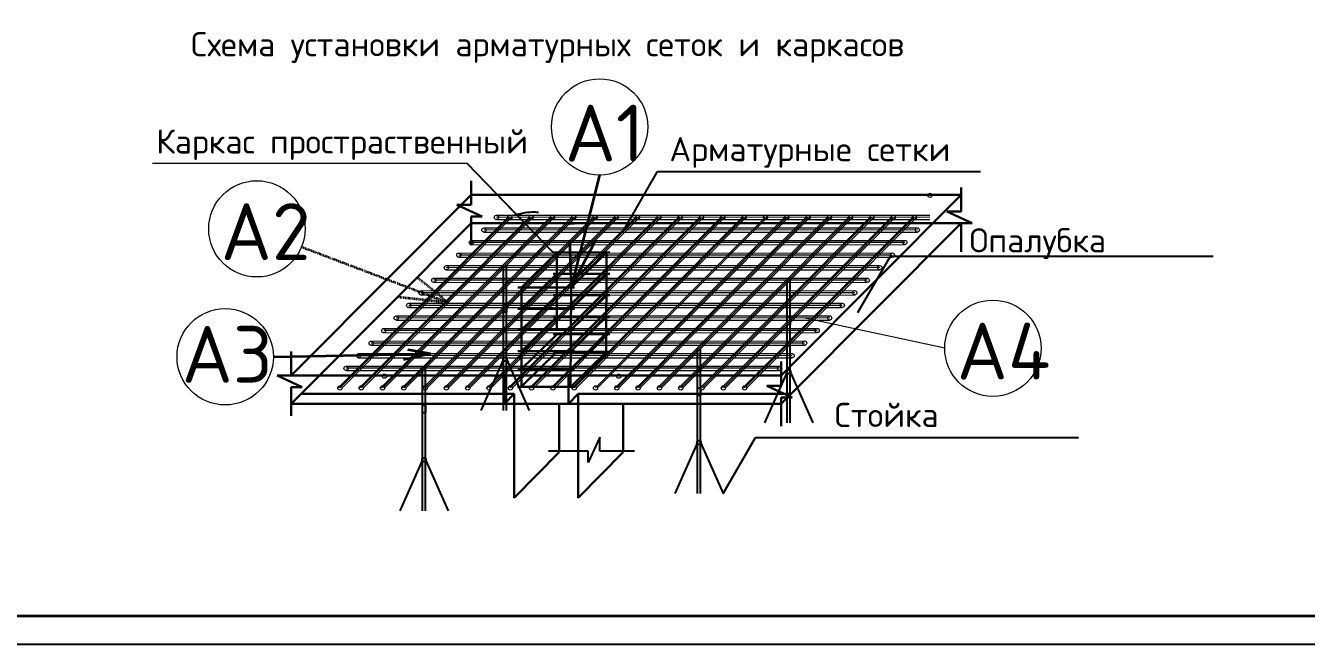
# Model space of a CAD drawing. Header units: millimetres. Extents: x 5763 to 12018931, y 39842 to 3600577.
# Drawn here: x 438477 to 483571, y 54719 to 76517 of the extents above; entities that cross this region are included whole.
import ezdxf

# ---------------------------------------------------------------- set-up
doc = ezdxf.new("R2010")
doc.units = ezdxf.units.MM
doc.linetypes.add('ACAD_ISO03W100', pattern=[30, 12, -18])
for name, color, linetype in [('опалубочные щиты', 40, 'Continuous'), ('Размеры', 7, 'Continuous'), ('тонкие', 2, 'Continuous')]:
    doc.layers.add(name, color=color, linetype=linetype)
doc.layers.add('Толстые - 03', color=30, linetype='Continuous', lineweight=30)
doc.styles.add('ISOCPEUR', font='isocpeur.ttf')

msp = doc.modelspace()

# ---------------------------------------------------------------- linework, layer by layer
at = {"color": 0, "lineweight": 13}
msp.add_line((454025.90813, 71664.65159), (442945.94715, 71664.65159), dxfattribs=at)
at = {"lineweight": 35}
for p, q in [((458688.29934, 71252.30926), (457681.67185, 67294.78756)), ((457695.7945, 67350.31027), (457642.26627, 68949.49281)), ((457681.67185, 67294.78756), (458537.68629, 68949.6941)), ((447199.00024, 64850.13262), (452737.22178, 64956.19617)), ((452737.22178, 64956.19617), (451779.46986, 64746.96777)), ((452737.22178, 64956.19617), (451930.24285, 65092.71903))]:
    msp.add_line(p, q, dxfattribs=at)
at = {"lineweight": 30}
for p, q in [((448181.67185, 64544.78756), (454165.15363, 70556.42982)), ((465431.67185, 64544.78756), (471415.15363, 70556.42982)), ((448181.67185, 63544.78756), (454165.15363, 69556.42982)), ((454165.15363, 69556.42982), (471415.15363, 69556.42982)), ((465431.67185, 63544.78756), (471415.15363, 69556.42982)), ((455931.67185, 67294.78756), (457176.70853, 68524.57764)), ((457681.67185, 67294.78756), (458926.70853, 68524.57764)), ((455931.67185, 66553.55703), (457189.32958, 67783.34711)), ((457681.67185, 66544.78756), (458939.32958, 67774.57764)), ((455931.67185, 65794.78756), (457189.32958, 67024.57764)), ((457681.67185, 65794.78756), (458939.32958, 67024.57764)), ((455931.67185, 65044.78756), (457189.32958, 66274.57764)), ((457681.67185, 65044.78756), (458939.32958, 66274.57764)), ((455928.801, 64419.79415), (457186.45873, 65649.58424)), ((457678.801, 64419.79415), (458936.45873, 65649.58424)), ((455925.93015, 63794.80075), (457183.58789, 65024.59083)), ((457675.93015, 63794.80075), (458933.58789, 65024.59083)), ((448181.67185, 64544.78756), (447828.94945, 64190.40512)), ((465431.67185, 64544.78756), (465078.94945, 64190.40512)), ((455340.43884, 63190.40512), (455340.43884, 64187.76361)), ((457590.43884, 63190.40512), (457590.43884, 64187.76361)), ((465078.94945, 64190.40512), (465078.94945, 63830.73966)), ((448181.67185, 63544.78756), (447828.94945, 63190.40512)), ((447828.94945, 63190.40512), (465078.94945, 63190.40512)), ((455681.67185, 63544.78756), (455340.43884, 63190.40512)), ((457931.67185, 63544.78756), (457590.43884, 63190.40512)), ((465431.67185, 63544.78756), (465078.94945, 63190.40512)), ((465431.67185, 63544.78756), (465078.94945, 63190.40512)), ((455681.67185, 59886.63165), (457261.05538, 61489.14457)), ((457931.67185, 59886.63165), (459511.05538, 61489.14457))]:
    msp.add_line(p, q, dxfattribs=at)
at = {"lineweight": 13}
for p, q in [((449467.74144, 63750.61475), (455451.22322, 69762.25701)), ((449542.59669, 63755.27214), (455526.07847, 69766.91441)), ((449617.59669, 63755.27214), (455601.07847, 69766.91441)), ((450217.74144, 63750.61475), (456201.22322, 69762.25701)), ((450292.59669, 63755.27214), (456276.07847, 69766.91441)), ((450367.59669, 63755.27214), (456351.07847, 69766.91441)), ((450967.74144, 63750.61475), (456951.22322, 69762.25701)), ((450967.74144, 63750.61475), (456951.22322, 69762.25701)), ((451042.59669, 63755.27214), (457026.07847, 69766.91441)), ((451042.59669, 63755.27214), (457026.07847, 69766.91441)), ((451117.59669, 63755.27214), (457101.07847, 69766.91441)), ((451117.59669, 63755.27214), (457101.07847, 69766.91441)), ((451717.74144, 63750.61475), (457701.22322, 69762.25701)), ((451792.59669, 63755.27214), (457776.07847, 69766.91441)), ((451867.59669, 63755.27214), (457851.07847, 69766.91441)), ((452467.74144, 63750.61475), (458451.22322, 69762.25701)), ((452467.74144, 63750.61475), (458451.22322, 69762.25701)), ((452542.59669, 63755.27214), (458526.07847, 69766.91441)), ((452542.59669, 63755.27214), (458526.07847, 69766.91441)), ((452617.59669, 63755.27214), (458601.07847, 69766.91441)), ((452617.59669, 63755.27214), (458601.07847, 69766.91441)), ((453217.74144, 63750.61475), (459201.22322, 69762.25701)), ((453292.59669, 63755.27214), (459276.07847, 69766.91441)), ((453367.59669, 63755.27214), (459351.07847, 69766.91441)), ((453967.74144, 63750.61475), (459951.22322, 69762.25701)), ((454042.59669, 63755.27214), (460026.07847, 69766.91441)), ((454117.59669, 63755.27214), (460101.07847, 69766.91441)), ((454717.74144, 63750.61475), (460701.22322, 69762.25701)), ((454792.59669, 63755.27214), (460776.07847, 69766.91441)), ((454867.59669, 63755.27214), (460851.07847, 69766.91441)), ((455052.2781, 69834.66844), (470314.82086, 69838.09949)), ((470314.82086, 69763.09949), (455052.2781, 69759.66844)), ((455052.31182, 69684.66845), (470314.85458, 69688.0995)), ((455467.74144, 63750.61475), (461451.22322, 69762.25701)), ((455542.59669, 63755.27214), (461526.07847, 69766.91441)), ((455617.59669, 63755.27214), (461601.07847, 69766.91441)), ((456217.74144, 63750.61475), (462201.22322, 69762.25701)), ((456292.59669, 63755.27214), (462276.07847, 69766.91441)), ((456367.59669, 63755.27214), (462351.07847, 69766.91441)), ((456967.74144, 63750.61475), (462951.22322, 69762.25701)), ((457042.59669, 63755.27214), (463026.07847, 69766.91441)), ((457117.59669, 63755.27214), (463101.07847, 69766.91441)), ((457717.74144, 63750.61475), (463701.22322, 69762.25701)), ((457792.59669, 63755.27214), (463776.07847, 69766.91441)), ((457867.59669, 63755.27214), (463851.07847, 69766.91441)), ((458542.59669, 63755.27214), (464526.07847, 69766.91441)), ((458617.59669, 63755.27214), (464601.07847, 69766.91441)), ((459217.74144, 63750.61475), (465201.22322, 69762.25701)), ((459292.59669, 63755.27214), (465276.07847, 69766.91441)), ((459292.59669, 63755.27214), (465276.07847, 69766.91441)), ((459367.59669, 63755.27214), (465351.07847, 69766.91441)), ((459367.59669, 63755.27214), (465351.07847, 69766.91441)), ((459967.74144, 63750.61475), (465951.22322, 69762.25701)), ((460042.59669, 63755.27214), (466026.07847, 69766.91441)), ((460117.59669, 63755.27214), (466101.07847, 69766.91441)), ((460717.74144, 63750.61475), (466701.22322, 69762.25701)), ((460792.59669, 63755.27214), (466776.07847, 69766.91441)), ((460867.59669, 63755.27214), (466851.07847, 69766.91441)), ((461467.74144, 63750.61475), (467451.22322, 69762.25701)), ((461542.59669, 63755.27214), (467526.07847, 69766.91441)), ((461617.59669, 63755.27214), (467601.07847, 69766.91441)), ((462217.74144, 63750.61475), (468201.22322, 69762.25701)), ((462292.59669, 63755.27214), (468276.07847, 69766.91441)), ((462367.59669, 63755.27214), (468351.07847, 69766.91441)), ((462967.74144, 63750.61475), (468951.22322, 69762.25701)), ((463042.59669, 63755.27214), (469026.07847, 69766.91441)), ((463117.59669, 63755.27214), (469101.07847, 69766.91441)), ((463717.74144, 63750.61475), (469701.22322, 69762.25701)), ((463792.59669, 63755.27214), (469776.07847, 69766.91441)), ((463867.59669, 63755.27214), (469851.07847, 69766.91441)), ((454611.3751, 69391.69039), (469873.91786, 69395.12144)), ((469873.91786, 69320.12144), (454611.3751, 69316.69039)), ((454611.40882, 69241.6904), (469873.95158, 69245.12145)), ((454170.47211, 68948.71235), (469433.01487, 68952.1434)), ((454170.47211, 68948.71235), (469433.01487, 68952.1434)), ((469433.01487, 68877.1434), (454170.47211, 68873.71235)), ((469433.01487, 68877.1434), (454170.47211, 68873.71235)), ((454170.50583, 68798.71235), (469433.04859, 68802.14341)), ((454170.50583, 68798.71235), (469433.04859, 68802.14341)), ((453729.56912, 68505.7343), (468992.11187, 68509.16535)), ((468992.11187, 68434.16535), (453729.56912, 68430.7343)), ((453729.60284, 68355.73431), (468992.14559, 68359.16536)), ((453288.66612, 68062.75625), (468551.20888, 68066.1873)), ((453288.66612, 68062.75625), (468551.20888, 68066.1873)), ((468551.20888, 67991.1873), (453288.66612, 67987.75625)), ((468551.20888, 67991.1873), (453288.66612, 67987.75625)), ((453288.69984, 67912.75626), (468551.2426, 67916.18731)), ((453288.69984, 67912.75626), (468551.2426, 67916.18731)), ((452847.76313, 67619.7782), (468110.30589, 67623.20926)), ((468110.30589, 67548.20926), (452847.76313, 67544.7782)), ((452847.79685, 67469.77821), (468110.33961, 67473.20926)), ((452406.86014, 67176.80016), (467669.40289, 67180.23121)), ((452406.86014, 67176.80016), (467669.40289, 67180.23121)), ((467669.40289, 67105.23121), (452406.86014, 67101.80016)), ((467669.40289, 67105.23121), (452406.86014, 67101.80016)), ((452406.89386, 67026.80016), (467669.43661, 67030.23122)), ((452406.89386, 67026.80016), (467669.43661, 67030.23122)), ((451525.05415, 66290.84406), (466787.59691, 66294.27512)), ((451525.05415, 66290.84406), (466787.59691, 66294.27512)), ((451965.95714, 66733.82211), (467228.4999, 66737.25316)), ((467228.4999, 66662.25316), (451965.95714, 66658.82211)), ((451965.99086, 66583.82212), (467228.53362, 66587.25317)), ((451084.15115, 65847.86602), (466346.69391, 65851.29707)), ((466787.59691, 66219.27512), (451525.05415, 66215.84406)), ((466787.59691, 66219.27512), (451525.05415, 66215.84406)), ((451525.08787, 66140.84407), (466787.63063, 66144.27512)), ((451525.08787, 66140.84407), (466787.63063, 66144.27512)), ((450643.24816, 65404.88797), (465905.79092, 65408.31902)), ((450643.24816, 65404.88797), (465905.79092, 65408.31902)), ((466346.69391, 65776.29707), (451084.15115, 65772.86602)), ((451084.18487, 65697.86602), (466346.72763, 65701.29708)), ((450202.34517, 64961.90992), (465464.88792, 64965.34098)), ((465905.79092, 65333.31902), (450643.24816, 65329.88797)), ((465905.79092, 65333.31902), (450643.24816, 65329.88797)), ((450643.28188, 65254.88798), (465905.82464, 65258.31903)), ((450643.28188, 65254.88798), (465905.82464, 65258.31903)), ((449761.44217, 64518.93188), (465023.98493, 64522.36293)), ((465464.88792, 64890.34098), (450202.34517, 64886.90992)), ((450202.37889, 64811.90993), (465464.92164, 64815.34098)), ((465023.98493, 64447.36293), (449761.44217, 64443.93188)), ((449761.47589, 64368.93188), (465024.01865, 64372.36294))]:
    msp.add_line(p, q, dxfattribs=at)
at = {"linetype": 'ACAD_ISO03W100', "lineweight": 35}
for p, q in [((448191.61828, 68722.1095), (453359.33758, 66761.09328)), ((453359.33758, 66761.09328), (452262.42696, 67644.74822)), ((453359.33758, 66761.09328), (451571.5983, 66950.66826))]:
    msp.add_line(p, q, dxfattribs=at)
at = {"lineweight": 20}
for p, q in [((470837.6993, 65149.4655), (465861.00582, 66219.15312)), ((448181.67185, 63544.78756), (447828.94945, 63190.40512))]:
    msp.add_line(p, q, dxfattribs=at)
at = {"color": 0}
msp.add_lwpolyline([(407632.7212, 54718.57243), (407632.7212, 173518.57243), (575832.7212, 173518.57243), (575832.7212, 54718.57243)], close=True, dxfattribs=at)
at = {"color": 0, "lineweight": 40, "const_width": 100}
msp.add_lwpolyline([(411632.7212, 55718.57243), (411632.7212, 172518.57243), (574832.7212, 172518.57243), (574832.7212, 55718.57243)], close=True, dxfattribs=at)
at = {"lineweight": 20}
for centre in [(458688.29934, 72948.14201), (446619.29534, 69357.44351), (472533.53205, 65149.4655), (445503.16749, 64850.13262)]:
    msp.add_circle(centre, 1695.83275, dxfattribs=at)
at = {"lineweight": 13}
for centre in [(470314.82086, 70539.19337), (455052.2781, 69759.66844), (455526.07847, 69766.91441), (456276.07847, 69766.91441), (457026.07847, 69766.91441), (457776.07847, 69766.91441), (458526.22322, 69762.25701), (459276.22322, 69762.25701), (460026.22322, 69762.25701), (460776.22322, 69762.25701), (461526.22322, 69762.25701), (462276.22322, 69762.25701), (463026.22322, 69762.25701), (463776.22322, 69762.25701), (464526.22322, 69762.25701), (465276.22322, 69762.25701), (465276.22322, 69762.25701), (466026.22322, 69762.25701), (466776.22322, 69762.25701), (467526.22322, 69762.25701), (468276.07847, 69766.91441), (469026.07847, 69766.91441), (469776.22322, 69762.25701), (454611.3751, 69316.69039), (469873.91786, 69320.12144), (454170.47211, 68873.71235), (454170.47211, 68873.71235), (469433.01487, 68877.1434), (469433.01487, 68877.1434), (453729.56912, 68430.7343), (468992.11187, 68434.16535), (453288.66612, 67987.75625), (453288.66612, 67987.75625), (468551.20888, 67991.1873), (468551.20888, 67991.1873), (452847.76313, 67544.7782), (468110.30589, 67548.20926), (452406.86014, 67101.80016), (452406.86014, 67101.80016), (467669.40289, 67105.23121), (467669.40289, 67105.23121), (451525.05415, 66215.84406), (451525.05415, 66215.84406), (451965.95714, 66658.82211), (466787.59691, 66219.27512), (466787.59691, 66219.27512), (467228.4999, 66662.25316), (451084.15115, 65772.86602), (466346.69391, 65776.29707), (450643.24816, 65329.88797), (450643.24816, 65329.88797), (465905.79092, 65333.31902), (465905.79092, 65333.31902), (450202.34517, 64886.90992), (465464.88792, 64890.34098), (449761.44217, 64443.93188), (465023.98493, 64447.36293), (451109.89773, 64167.00962), (459359.89773, 64167.00962), (449542.59669, 63755.27214), (450292.59669, 63755.27214), (451042.59669, 63755.27214), (451792.59669, 63755.27214), (452542.59669, 63755.27214), (452542.59669, 63755.27214), (452542.59669, 63755.27214), (453292.59669, 63755.27214), (454042.59669, 63755.27214), (454792.59669, 63755.27214), (455542.59669, 63755.27214), (456292.59669, 63755.27214), (457042.59669, 63755.27214), (457792.59669, 63755.27214), (458542.59669, 63755.27214), (459292.59669, 63755.27214), (460042.59669, 63755.27214), (460042.59669, 63755.27214), (460792.59669, 63755.27214), (460792.59669, 63755.27214), (461542.59669, 63755.27214), (461542.59669, 63755.27214), (462292.59669, 63755.27214), (462292.59669, 63755.27214), (463042.59669, 63755.27214), (463042.59669, 63755.27214), (463792.59669, 63755.27214)]:
    msp.add_circle(centre, 75, dxfattribs=at)
at = {"layer": 'опалубочные щиты', "color": 0}
for p, q in [((455305.37676, 62963.23209), (455305.37676, 68063.23209)), ((455405.37676, 62963.23209), (455405.37676, 68063.23209)), ((465291.63902, 62522.42949), (465291.63902, 67622.42949)), ((465391.63902, 62522.42949), (465391.63902, 67622.42949)), ((462135.25053, 60029.36266), (462135.25053, 65129.36266)), ((462235.25053, 60029.36266), (462235.25053, 65129.36266)), ((452453.30387, 59419.55949), (452453.30387, 64519.55949)), ((452553.30387, 59419.55949), (452553.30387, 64519.55949)), ((455305.37676, 64763.23209), (454505.37676, 62963.23209)), ((455405.37676, 64763.23209), (456205.37676, 62963.23209)), ((465291.63902, 64322.42949), (464491.63902, 62522.42949)), ((465391.63902, 64322.42949), (466191.63902, 62522.42949)), ((462135.25053, 61829.36266), (461335.25053, 60029.36266)), ((462235.25053, 61829.36266), (463035.25053, 60029.36266)), ((452453.30387, 61219.55949), (451653.30387, 59419.55949)), ((452553.30387, 61219.55949), (453353.30387, 59419.55949))]:
    msp.add_line(p, q, dxfattribs=at)
for points in [[(455295.37676, 66433.23209), (455415.37676, 66433.23209), (455415.37676, 66673.23209), (455295.37676, 66673.23209)], [(465281.63902, 65992.42949), (465401.63902, 65992.42949), (465401.63902, 66232.42949), (465281.63902, 66232.42949)], [(462125.25053, 63499.36266), (462245.25053, 63499.36266), (462245.25053, 63739.36266), (462125.25053, 63739.36266)], [(452443.30387, 62889.55949), (452563.30387, 62889.55949), (452563.30387, 63129.55949), (452443.30387, 63129.55949)]]:
    msp.add_lwpolyline(points, close=True, dxfattribs=at)
for centre in [(455355.37676, 64763.23209), (465341.63902, 64322.42949), (462185.25053, 61829.36266), (452503.30387, 61219.55949)]:
    msp.add_circle(centre, 70, dxfattribs=at)
at = {"layer": 'Размеры', "color": 0}
for p, q in [((456098.81247, 69513.46115), (454025.90813, 71664.65159)), ((459583.50497, 69392.80814), (460726.03766, 71371.73281)), ((460726.03766, 71371.73281), (463424.99967, 71371.73281)), ((460726.03766, 71371.73281), (462371.69378, 71371.73281)), ((460726.03766, 71371.73281), (472092.17094, 71371.73281)), ((457051.70853, 68524.57764), (454978.8042, 70675.76809)), ((467783.35931, 66412.28275), (468925.892, 68391.20741)), ((468925.892, 68391.20741), (471624.85402, 68391.20741)), ((468925.892, 68391.20741), (470571.54813, 68391.20741)), ((468925.892, 68391.20741), (480292.02529, 68391.20741)), ((462181.67185, 63544.78756), (463974.616, 63544.78756)), ((458692.94554, 62020.79435), (458282.42374, 61131.96316)), ((458692.94554, 61520.79435), (458692.94554, 62020.79435)), ((463035.25053, 60029.36266), (464177.78322, 62008.28733)), ((464177.78322, 62008.28733), (475543.9165, 62008.28733)), ((458282.42374, 61520.79435), (456889.37345, 61520.79435)), ((458282.42374, 61131.96316), (458282.42374, 61520.79435)), ((459916.91057, 61520.79435), (458692.94554, 61520.79435))]:
    msp.add_line(p, q, dxfattribs=at)
at = {"layer": 'Размеры', "color": 0, "lineweight": 30}
for p, q in [((454165.15363, 71048.43892), (454165.15363, 70199.40587)), ((471415.15363, 70815.98467), (471415.15363, 69966.95163)), ((453665.15363, 70199.40587), (454553.98482, 69788.88407)), ((454165.15363, 70199.40587), (453665.15363, 70199.40587)), ((470915.15363, 69966.95163), (471803.98482, 69556.42982)), ((471415.15363, 69966.95163), (470915.15363, 69966.95163)), ((454165.15363, 69788.88407), (454165.15363, 68780.33594)), ((454553.98482, 69788.88407), (454165.15363, 69788.88407)), ((471415.15363, 69556.42982), (471415.15363, 68547.8817)), ((471803.98482, 69556.42982), (471415.15363, 69556.42982)), ((447828.94945, 65039.43816), (447828.94945, 64190.40512)), ((465078.94945, 64679.7727), (465078.94945, 63830.73966)), ((447328.94945, 64190.40512), (448217.78064, 63779.88332)), ((447828.94945, 64190.40512), (447328.94945, 64190.40512)), ((448181.67185, 64187.76361), (447681.67185, 64187.76361)), ((447828.94945, 63779.88332), (447828.94945, 62771.33519)), ((448217.78064, 63779.88332), (447828.94945, 63779.88332)), ((464578.94945, 63830.73966), (465467.78064, 63420.21786)), ((465078.94945, 63830.73966), (464578.94945, 63830.73966)), ((465078.94945, 63420.21786), (465078.94945, 62411.66973)), ((465467.78064, 63420.21786), (465078.94945, 63420.21786))]:
    msp.add_line(p, q, dxfattribs=at)
at = {"layer": 'Толстые - 03', "color": 0, "lineweight": 30}
for p, q in [((461665.15363, 70556.42982), (454165.15363, 70556.42982)), ((465078.94945, 64187.76361), (447828.94945, 64187.76361)), ((457931.67185, 63544.78756), (465431.67185, 63544.78756))]:
    msp.add_line(p, q, dxfattribs=at)
at = {"layer": 'Толстые - 03', "color": 0}
for p, q in [((469165.15363, 70556.42982), (461665.15363, 70556.42982)), ((471415.15363, 70556.42982), (469165.15363, 70556.42982)), ((457051.70853, 68524.57764), (459051.70853, 68524.57764)), ((457176.70853, 65774.57764), (457176.70853, 68524.57764)), ((458919.87412, 65011.18094), (458926.70853, 68524.57764)), ((457051.70853, 67774.57764), (459051.70853, 67774.57764)), ((455806.67185, 67294.78756), (457806.67185, 67294.78756)), ((455931.67185, 63794.80075), (455931.67185, 67294.78756)), ((457665.59499, 63794.80075), (457681.67185, 67294.78756)), ((457051.70853, 67024.57764), (459051.70853, 67024.57764)), ((455806.67185, 66544.78756), (457806.67185, 66544.78756)), ((457051.70853, 66274.57764), (459051.70853, 66274.57764)), ((455806.67185, 65794.78756), (457806.67185, 65794.78756)), ((457048.83769, 65649.58424), (459048.83769, 65649.58424)), ((455806.67185, 65044.78756), (457806.67185, 65044.78756)), ((457045.96684, 65024.59083), (459045.96684, 65024.59083)), ((455803.801, 64419.79415), (457803.801, 64419.79415)), ((455800.93015, 63794.80075), (457800.93015, 63794.80075)), ((455681.67185, 63544.78756), (448181.67185, 63544.78756)), ((455681.67185, 59886.63165), (455681.67185, 63544.78756)), ((457261.05538, 61520.79435), (457261.05538, 63190.40512)), ((457931.67185, 59886.63165), (457931.67185, 63544.78756)), ((459511.05538, 61520.79435), (459511.05538, 63190.40512))]:
    msp.add_line(p, q, dxfattribs=at)
at = {"layer": 'тонкие', "color": 0}
msp.add_open_spline([(455681.67185, 69845.51296), (455888.28578, 69896.75634), (456171.81771, 69967.07655), (456459.04372, 69951.85611), (456537.11933, 69945.10229)], degree=3, knots=[0, 0, 0, 0, 2.5246613845, 3.4645394096, 3.4645394096, 3.4645394096, 3.4645394096], dxfattribs=at)
msp.add_open_spline([(457569.4663, 69523.59489), (457667.7814, 69535.01379), (457766.0761, 69548.14751), (457864.37081, 69561.28123)], degree=3, dxfattribs=at)

# ---------------------------------------------------------------- texts
at = {"color": 0, "lineweight": 20, "style": 'ISOCPEUR'}
for s, p in [('Каркас простраственный', (443077.86186, 72010.16313)), ('Арматурные сетки', (461143.7582, 71739.68578)), ('Опалубка', (471708.39274, 68526.70615)), ('Стойка', (466960.28395, 62376.24031))]:
    msp.add_text(s, height=851.968, dxfattribs=at).set_placement(p)
at = {"lineweight": 20, "attachment_point": 1, "style": 'ISOCPEUR'}
for s, width, heights, insert, char_height in [('Cхема установки арматурных сеток и каркасов', 27364.4304585, [3903.62032], (444270.36346, 76287.89862), 851.968), ('А1', 22.7287554, [0], (457462.57293, 73729.68852), 2000), ('А2', 22.7287554, [0], (445346.75982, 70258.53734), 2000), ('А3', 22.7287554, [0], (443971.87961, 65935.97458), 2000), ('А4', 22.7287554, [0], (471260.99653, 66050.55933), 2000)]:
    msp.add_mtext_dynamic_manual_height_columns(s, width=width, gutter_width=12.5, heights=heights, dxfattribs=dict(at, insert=insert, char_height=char_height))

doc.saveas('drawing.dxf')
